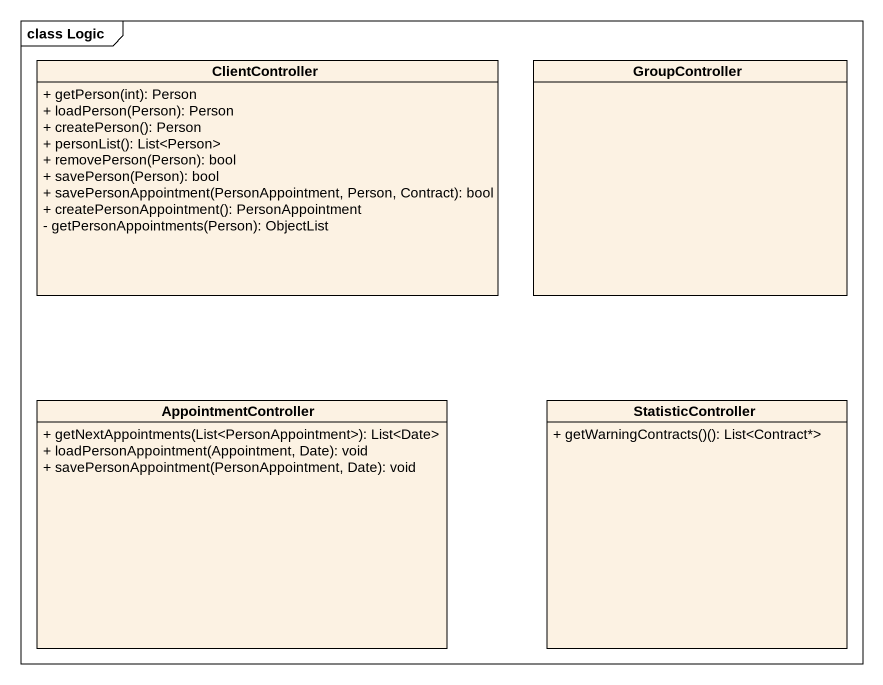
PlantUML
@startuml
mainframe class Logic
hide circle
hide empty members
skinparam classAttributeIconSize 0
class ClientController {
  + getPerson(int): Person
  + loadPerson(Person): Person
  + createPerson(): Person
  + personList(): List<Person>
  + removePerson(Person): bool
  + savePerson(Person): bool
  + savePersonAppointment(PersonAppointment, Person, Contract): bool
  + createPersonAppointment(): PersonAppointment
  - getPersonAppointments(Person): ObjectList
}
class GroupController
class AppointmentController {
  + getNextAppointments(List<PersonAppointment>): List<Date>
  + loadPersonAppointment(Appointment, Date): void
  + savePersonAppointment(PersonAppointment, Date): void
}
class StatisticController {
  + getWarningContracts()(): List<Contract*>
}
@enduml
